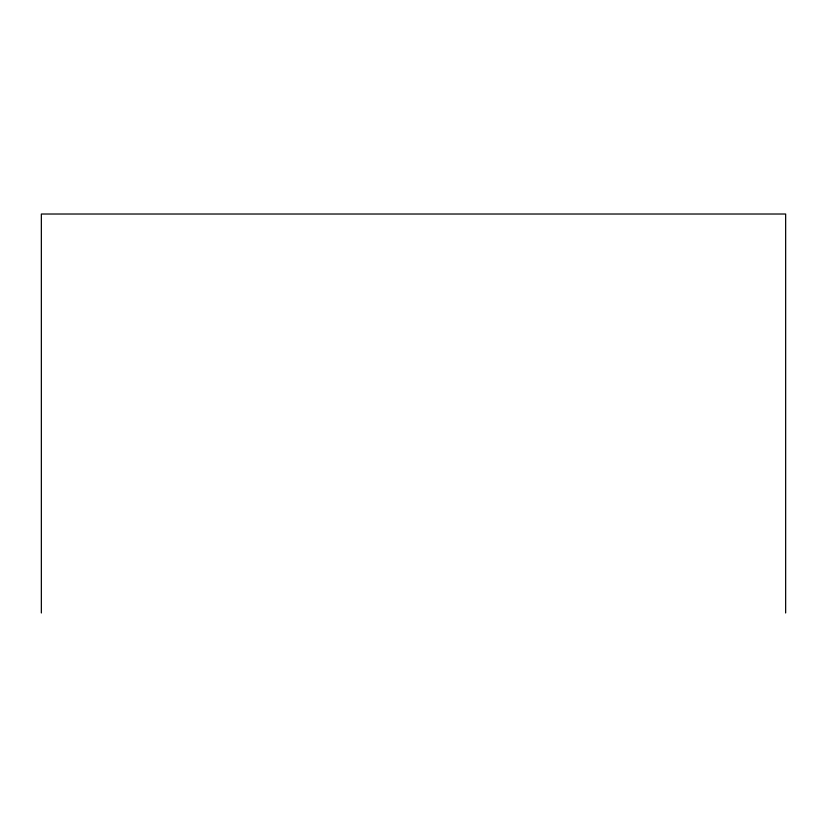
<?xml version="1.0" encoding="UTF-8"?>
<svg xmlns="http://www.w3.org/2000/svg" width="827" height="827" viewBox="0 0 827 827"><rect width="100%" height="100%" fill="white"/><g stroke="black" fill="none" stroke-linecap="round" stroke-linejoin="round"><path stroke-width="1.24" d="M785.65 612.983L785.65 214.017L41.35 214.017L41.35 612.983"/></g></svg>
